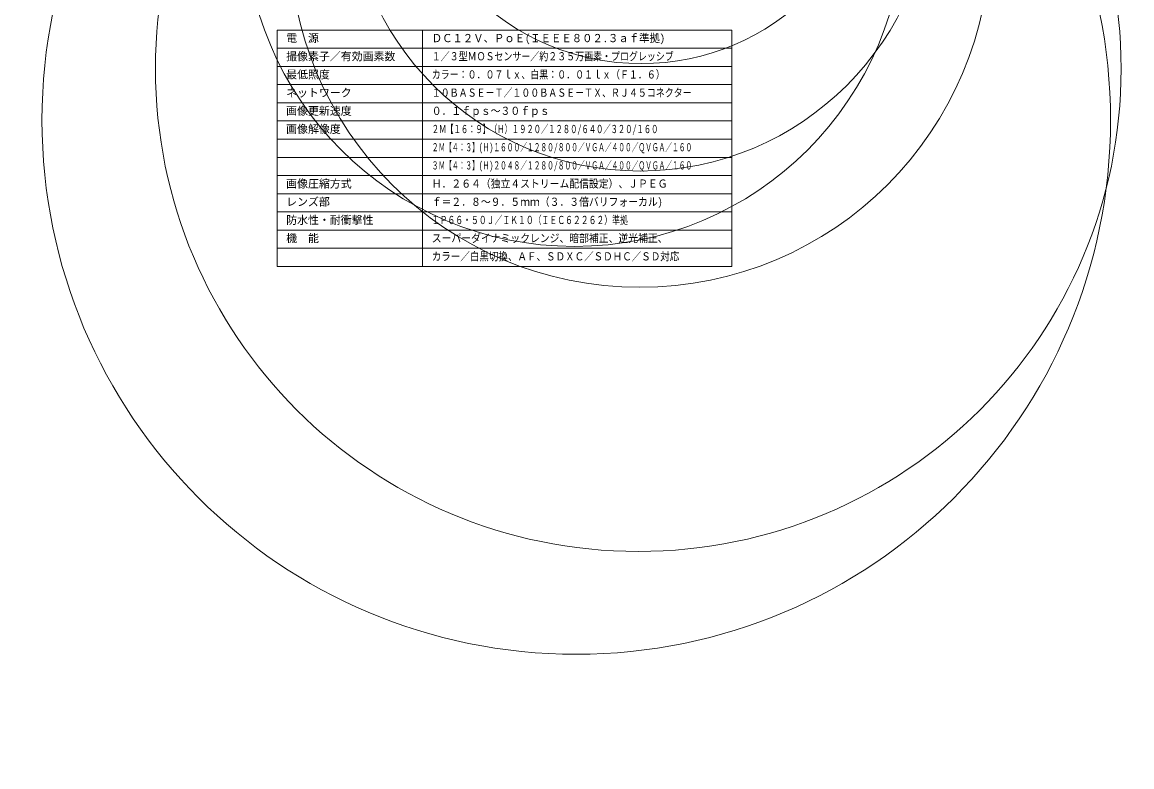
# Model space of a CAD drawing. Units: millimetres, scale not verified. Extents: x -11544 to 11819, y -1356 to 23431.
# Drawn here: x -132.5 to 172.4, y -254 to -49.3 of the extents above; entities that cross this region are included whole.
import ezdxf
from ezdxf.enums import TextEntityAlignment as Align

# ---------------------------------------------------------------- set-up
doc = ezdxf.new("R2010")
doc.units = ezdxf.units.MM
doc.header["$LTSCALE"] = 0.125
doc.layers.add('0-1_MOJI1', color=7, linetype='Continuous')
doc.layers.add('0-2_WAKU', color=1, linetype='Continuous', lineweight=18)
doc.layers.add('0-5_GAIKEI', color=1, linetype='Continuous', lineweight=18)
doc.styles.add('ＭＳ ゴシック', font='')
doc.styles.get('ＭＳ ゴシック').set_extended_font_data('MS Gothic')

msp = doc.modelspace()

# ---------------------------------------------------------------- linework, layer by layer
at = {"layer": '0-2_WAKU', "color": 4}
for p, q in [((62.5058, -51.4971), (-62.4942, -51.4971)), ((-22.4942, -116.4971), (-22.4942, -51.4971)), ((62.5058, -116.4971), (62.5058, -51.4971))]:
    msp.add_line(p, q, dxfattribs=at)
at = {"layer": '0-2_WAKU'}
for p, q in [((62.5058, -56.4971), (-62.4942, -56.4971)), ((62.5058, -61.4971), (-62.4942, -61.4971)), ((62.5058, -66.4971), (-62.4942, -66.4971)), ((-62.4942, -71.4971), (62.5058, -71.4971)), ((-62.4942, -76.4971), (62.5058, -76.4971)), ((-62.4942, -81.4971), (62.5058, -81.4971)), ((-62.4942, -86.4971), (62.5058, -86.4971)), ((-62.4942, -91.4971), (62.5058, -91.4971)), ((-62.4942, -96.4971), (62.5058, -96.4971)), ((-62.4942, -101.4971), (62.5058, -101.4971)), ((62.5058, -106.4971), (-62.4942, -106.4971)), ((62.5058, -111.4971), (-62.4942, -111.4971))]:
    msp.add_line(p, q, dxfattribs=at)
at = {"layer": '0-2_WAKU', "color": 4}
msp.add_lwpolyline([(62.5058, -116.4971), (-62.4942, -116.4971), (-62.4942, -51.4971)], dxfattribs=at)
at = {"layer": '0-5_GAIKEI'}
for centre, radius in [((19.7159, -76.2648), 146.8143), ((36.7688, -62.1356), 132.6849), ((19.2014, -20.3135), 90.6691), ((37.1765, -25.9274), 96.283), ((37.2612, -9.9473), 80.3027), ((37.5272, 4.9057), 65.6394), ((30.2028, -319.4163), 388.9165), ((31.0406, -202.7441), 272.2412)]:
    msp.add_circle(centre, radius, dxfattribs=at)
at = {"layer": '0-5_GAIKEI', "color": 7}
for centre, radius in [((26.9348, -643.0632), 713.1818), ((30.8554, -286.8344), 356.9315)]:
    msp.add_circle(centre, radius, dxfattribs=at)

# ---------------------------------------------------------------- texts
at = {"layer": '0-1_MOJI1', "style": 'ＭＳ ゴシック'}
for s, p in [('電\u3000源', (-59.9942, -55.4971)), ('撮像素子／有効画素数', (-59.9942, -60.4971)), ('最低照度', (-59.9942, -65.4971)), ('ネットワーク', (-59.9942, -70.4971)), ('画像更新速度', (-59.9942, -75.4971)), ('画像解像度', (-59.9942, -80.4971)), ('画像圧縮方式', (-59.9942, -95.4971)), ('レンズ部', (-59.9942, -100.4971)), ('防水性・耐衝撃性', (-59.9942, -105.4971)), ('機\u3000能', (-59.9942, -110.4971))]:
    msp.add_text(s, height=2.199, dxfattribs=at).set_placement(p, align=Align.BOTTOM_LEFT)
for s, width, p in [('ＤＣ１２Ｖ、ＰｏＥ(ＩＥＥＥ８０２.３ａｆ準拠)', 0.95, (-19.9942, -55.4971)), ('１／３型ＭＯＳセンサー／約２３５万画素・プログレッシブ', 0.8, (-19.9942, -60.4971)), ('カラー：０．０７ｌｘ、白黒：０．０１ｌｘ（Ｆ１．６）', 0.8, (-19.9942, -65.4971)), ('１０ＢＡＳＥ－Ｔ／１００ＢＡＳＥ－ＴＸ、ＲＪ４５コネクター', 0.8, (-19.9942, -70.4971)), ('０．１ｆｐｓ～３０ｆｐｓ', 0.9, (-19.9942, -75.4971)), ('２Ｍ【１６：９】（Ｈ）１９２０／１２８０/６４０／３２０/１６０', 0.65, (-19.9942, -80.4971)), ('２Ｍ【４：３】(Ｈ)１６００／１２８０/８００／ＶＧＡ／４００／ＱＶＧＡ／１６０', 0.6, (-19.9942, -85.4971)), ('３Ｍ【４：３】(Ｈ)２０４８／１２８０/８００／ＶＧＡ／４００／ＱＶＧＡ／１６０', 0.6, (-19.9942, -90.4971)), ('Ｈ．２６４（独立４ストリーム配信設定）、ＪＰＥＧ', 0.9, (-19.9942, -95.4971)), ('ｆ＝２．８～９．５ｍｍ（３．３倍バリフォーカル)', 0.9, (-19.9942, -100.4971)), ('ＩＰ６６・５０Ｊ／ＩＫ１０（ＩＥＣ６２２６２）準拠', 0.7, (-19.9942, -105.4971)), ('スーパーダイナミックレンジ、暗部補正、逆光補正、', 0.9, (-19.9942, -110.4971)), ('カラー／白黒切換、ＡＦ、ＳＤＸＣ／ＳＤＨＣ／ＳＤ対応', 0.85, (-19.9942, -115.4971))]:
    msp.add_text(s, height=2.199, dxfattribs=dict(at, width=width)).set_placement(p, align=Align.BOTTOM_LEFT)

doc.saveas('drawing.dxf')
